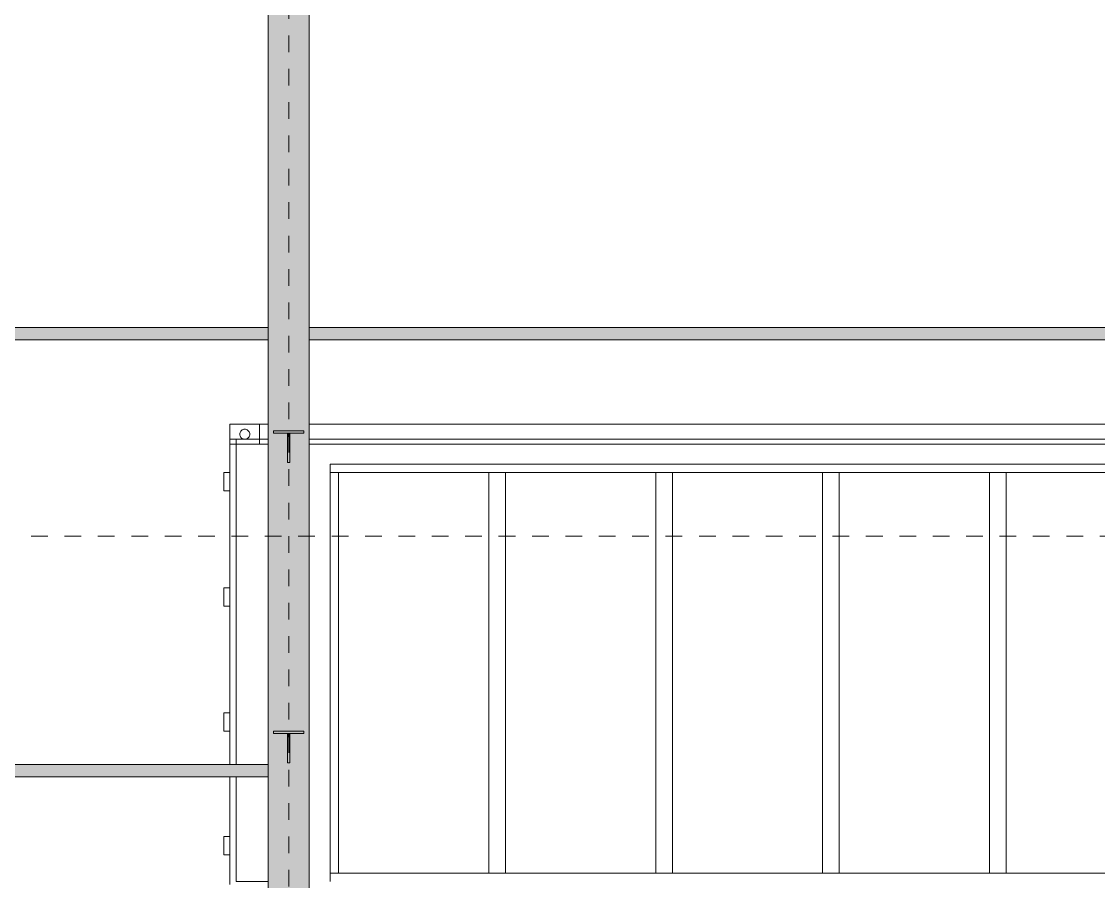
# Model space of a CAD drawing. Header units: metres. Extents: x -5 to 264, y -2 to 18.
# Drawn here: x 4.4 to 10.85, y 2.93 to 8.08 of the extents above; entities that cross this region are included whole.
import ezdxf

# ---------------------------------------------------------------- set-up
doc = ezdxf.new("R2010")
doc.units = ezdxf.units.M
doc.linetypes.add('Center', pattern=[0.03, 0.012, -0.006, 0.006, -0.006])
doc.linetypes.add('Grid Line', pattern=[0.022225, 0.0127, -0.003175, 0.003175, -0.003175])
for name, color, linetype, lineweight in [('0-2', 7, 'Continuous', 5), ('A-GENM', 7, 'Continuous', 5), ('A-GLAZ-CWMG', 7, 'Continuous', 5)]:
    doc.layers.add(name, color=color, linetype=linetype, lineweight=lineweight)
for name, color, linetype, lineweight, true_color in [('A-FLOR-LEVL-2', 7, 'Center', 5, 0x0080c0), ('A-GENM-1', 7, 'Continuous', 9, 0xaaaaaa), ('A-GENM-2', 7, 'Continuous', 5, 0xe9e9e9), ('A-GLAZ-CWMG-1', 7, 'Continuous', 5, 0xe9e9e9), ('A-WALL-2', 7, 'Continuous', 9, 0xaaaaaa), ('S-GRID-3', 9, 'Grid Line', 5, 0x808080), ('S-STRS-1', 7, 'Continuous', 9, 0xaaaaaa)]:
    doc.layers.add(name, color=color, linetype=linetype, lineweight=lineweight, true_color=true_color)

# ---------------------------------------------------------------- blocks, each defined once
blk = doc.blocks.new('AL 33059 - AL 2-321030-CORTE A_A')
at = {"layer": 'A-WALL-2'}
blk.add_line((5.877, 2.93), (5.685, 2.93), dxfattribs=at)
blk = doc.blocks.new('AL 33059 - AL 33059-321027-CORTE A_A')
at = {"layer": 'A-WALL-2'}
for p, q in [((5.685, 5.58), (5.877, 5.58)), ((5.685, 3.6313), (5.685, 5.58)), ((6.123, 5.58), (11.877, 5.58)), ((6.248, 2.93), (6.248, 5.43)), ((6.248, 5.43), (11.248, 5.43)), ((5.685, 2.93), (5.685, 3.5563)), ((5.877, 2.93), (5.685, 2.93))]:
    blk.add_line(p, q, dxfattribs=at)
blk.add_blockref('AL 33059 - AL 2-321030-CORTE A_A', (0, 0))
blk = doc.blocks.new('J 08 33102 - J 08-321054-CORTE A_A')
at = {"layer": 'A-GENM-1'}
for p, q in [((11.248, 5.43), (6.248, 5.43)), ((6.248, 5.43), (6.248, 5.38)), ((6.248, 5.38), (6.248, 5.43)), ((6.248, 5.43), (11.248, 5.43)), ((11.248, 5.43), (11.248, 5.38)), ((11.248, 5.38), (11.248, 5.43)), ((6.248, 5.38), (6.298, 5.38)), ((6.248, 2.98), (6.248, 5.38)), ((6.298, 5.38), (6.248, 5.38)), ((6.248, 5.38), (6.248, 2.98)), ((6.248, 5.38), (6.298, 5.38)), ((6.298, 5.38), (6.248, 5.38)), ((6.298, 5.38), (6.298, 2.98)), ((6.298, 2.98), (6.298, 5.38)), ((6.298, 5.38), (7.198, 5.38)), ((7.198, 5.38), (6.298, 5.38)), ((7.198, 5.38), (7.298, 5.38)), ((7.298, 5.38), (7.198, 5.38)), ((7.198, 5.38), (7.298, 5.38)), ((7.298, 5.38), (7.198, 5.38)), ((7.198, 5.38), (7.198, 2.98)), ((7.198, 2.98), (7.198, 5.38)), ((7.298, 5.38), (8.198, 5.38)), ((8.198, 5.38), (7.298, 5.38)), ((7.298, 5.38), (7.298, 2.98)), ((7.298, 2.98), (7.298, 5.38)), ((8.198, 5.38), (8.298, 5.38)), ((8.298, 5.38), (8.198, 5.38)), ((8.198, 5.38), (8.298, 5.38)), ((8.298, 5.38), (8.198, 5.38)), ((8.198, 5.38), (8.198, 2.98)), ((8.198, 2.98), (8.198, 5.38)), ((8.298, 5.38), (9.198, 5.38)), ((9.198, 5.38), (8.298, 5.38)), ((8.298, 5.38), (8.298, 2.98)), ((8.298, 2.98), (8.298, 5.38)), ((9.198, 5.38), (9.298, 5.38)), ((9.298, 5.38), (9.198, 5.38)), ((9.198, 5.38), (9.298, 5.38)), ((9.298, 5.38), (9.198, 5.38)), ((9.198, 5.38), (9.198, 2.98)), ((9.198, 2.98), (9.198, 5.38)), ((9.298, 5.38), (10.198, 5.38)), ((10.198, 5.38), (9.298, 5.38)), ((9.298, 5.38), (9.298, 2.98)), ((9.298, 2.98), (9.298, 5.38)), ((10.198, 5.38), (10.298, 5.38)), ((10.298, 5.38), (10.198, 5.38)), ((10.198, 5.38), (10.298, 5.38)), ((10.298, 5.38), (10.198, 5.38)), ((10.198, 5.38), (10.198, 2.98)), ((10.198, 2.98), (10.198, 5.38)), ((11.198, 5.38), (10.298, 5.38)), ((10.298, 5.38), (11.198, 5.38)), ((10.298, 5.38), (10.298, 2.98)), ((10.298, 2.98), (10.298, 5.38)), ((11.198, 2.98), (11.198, 5.38)), ((11.248, 5.38), (11.198, 5.38)), ((11.198, 5.38), (11.198, 2.98)), ((11.198, 5.38), (11.248, 5.38)), ((11.248, 5.38), (11.198, 5.38)), ((11.198, 5.38), (11.248, 5.38)), ((11.248, 5.38), (11.248, 2.98)), ((11.248, 2.98), (11.248, 5.38)), ((6.248, 2.98), (6.298, 2.98)), ((6.298, 2.98), (6.248, 2.98)), ((6.298, 2.98), (6.248, 2.98)), ((6.248, 2.98), (6.248, 2.93)), ((6.248, 2.93), (6.248, 2.98)), ((6.248, 2.98), (6.298, 2.98)), ((7.198, 2.98), (6.298, 2.98)), ((6.298, 2.98), (7.198, 2.98)), ((7.298, 2.98), (7.198, 2.98)), ((7.198, 2.98), (7.298, 2.98)), ((7.298, 2.98), (7.198, 2.98)), ((7.198, 2.98), (7.298, 2.98)), ((8.198, 2.98), (7.298, 2.98)), ((7.298, 2.98), (8.198, 2.98)), ((8.298, 2.98), (8.198, 2.98)), ((8.198, 2.98), (8.298, 2.98)), ((8.298, 2.98), (8.198, 2.98)), ((8.198, 2.98), (8.298, 2.98)), ((9.198, 2.98), (8.298, 2.98)), ((8.298, 2.98), (9.198, 2.98)), ((9.298, 2.98), (9.198, 2.98)), ((9.198, 2.98), (9.298, 2.98)), ((9.298, 2.98), (9.198, 2.98)), ((9.198, 2.98), (9.298, 2.98)), ((9.298, 2.98), (10.198, 2.98)), ((10.198, 2.98), (9.298, 2.98)), ((10.198, 2.98), (10.298, 2.98)), ((10.298, 2.98), (10.198, 2.98)), ((10.298, 2.98), (10.198, 2.98)), ((10.198, 2.98), (10.298, 2.98)), ((10.298, 2.98), (11.198, 2.98)), ((11.198, 2.98), (10.298, 2.98)), ((11.248, 2.98), (11.198, 2.98)), ((11.198, 2.98), (11.248, 2.98)), ((11.248, 2.98), (11.198, 2.98)), ((11.198, 2.98), (11.248, 2.98)), ((11.248, 2.93), (11.248, 2.98)), ((11.248, 2.98), (11.248, 2.93))]:
    blk.add_line(p, q, dxfattribs=at)
blk = doc.blocks.new('J 08 33102 - J 08 33102-321058-CORTE A_A')
blk.add_blockref('J 08 33102 - J 08-321054-CORTE A_A', (0, 0))
blk = doc.blocks.new('Viga-004 35597 - Viga-004 35597-329579-CORTE A_A')
at = {"layer": 'A-GENM-1'}
for p, q in [((5.6113, 4.58), (5.6113, 4.69)), ((5.648, 4.69), (5.6113, 4.69)), ((5.648, 4.58), (5.6113, 4.58))]:
    blk.add_line(p, q, dxfattribs=at)
blk = doc.blocks.new('Viga-004 35601 - Viga-004 35601-329593-CORTE A_A')
at = {"layer": 'A-GENM-1'}
for p, q in [((5.6113, 3.83), (5.6113, 3.94)), ((5.648, 3.94), (5.6113, 3.94)), ((5.648, 3.83), (5.6113, 3.83))]:
    blk.add_line(p, q, dxfattribs=at)
blk = doc.blocks.new('Viga-004 35605 - Viga-004 35605-329607-CORTE A_A')
at = {"layer": 'A-GENM-1'}
for p, q in [((5.6113, 3.09), (5.6113, 3.2)), ((5.648, 3.2), (5.6113, 3.2)), ((5.648, 3.09), (5.6113, 3.09))]:
    blk.add_line(p, q, dxfattribs=at)
blk = doc.blocks.new('Viga-004 35609 - Viga-004 35609-329621-CORTE A_A')
at = {"layer": 'A-GENM-1'}
for p, q in [((5.6113, 5.27), (5.6113, 5.38)), ((5.648, 5.38), (5.6113, 5.38)), ((5.648, 5.27), (5.6113, 5.27))]:
    blk.add_line(p, q, dxfattribs=at)
blk = doc.blocks.new('CONTAINER 36336 - CONTAINER-332102-CORTE A_A')
at = {"layer": 'S-STRS-1'}
for p, q in [((5.648, 5.55), (5.648, 5.67)), ((5.648, 5.67), (5.826, 5.67)), ((5.648, 5.67), (5.648, 5.55)), ((5.826, 5.67), (5.648, 5.67)), ((5.707, 5.61), (5.7075, 5.6152)), ((5.7075, 5.6152), (5.707, 5.61)), ((5.7075, 5.6152), (5.7088, 5.6203)), ((5.7075, 5.6152), (5.7088, 5.6203)), ((5.7088, 5.6203), (5.711, 5.625)), ((5.711, 5.625), (5.7088, 5.6203)), ((5.711, 5.625), (5.714, 5.6293)), ((5.711, 5.625), (5.714, 5.6293)), ((5.714, 5.6293), (5.7177, 5.633)), ((5.714, 5.6293), (5.7177, 5.633)), ((5.7177, 5.633), (5.722, 5.636)), ((5.722, 5.636), (5.7177, 5.633)), ((5.722, 5.636), (5.7267, 5.6382)), ((5.7267, 5.6382), (5.722, 5.636)), ((5.7267, 5.6382), (5.7318, 5.6395)), ((5.7318, 5.6395), (5.7267, 5.6382)), ((5.737, 5.64), (5.7318, 5.6395)), ((5.7318, 5.6395), (5.737, 5.64)), ((5.7422, 5.6395), (5.737, 5.64)), ((5.737, 5.64), (5.7422, 5.6395)), ((5.7422, 5.6395), (5.7473, 5.6382)), ((5.7422, 5.6395), (5.7473, 5.6382)), ((5.7473, 5.6382), (5.752, 5.636)), ((5.7473, 5.6382), (5.752, 5.636)), ((5.752, 5.636), (5.7563, 5.633)), ((5.752, 5.636), (5.7563, 5.633)), ((5.7563, 5.633), (5.76, 5.6293)), ((5.7563, 5.633), (5.76, 5.6293)), ((5.76, 5.6293), (5.763, 5.625)), ((5.76, 5.6293), (5.763, 5.625)), ((5.763, 5.625), (5.7652, 5.6203)), ((5.763, 5.625), (5.7652, 5.6203)), ((5.7652, 5.6203), (5.7665, 5.6152)), ((5.7652, 5.6203), (5.7665, 5.6152)), ((5.7665, 5.6152), (5.767, 5.61)), ((5.767, 5.61), (5.7665, 5.6152)), ((5.826, 5.67), (5.826, 5.55)), ((5.826, 5.55), (5.826, 5.67)), ((5.826, 5.55), (5.648, 5.55)), ((5.648, 5.55), (5.826, 5.55)), ((5.7075, 5.6048), (5.707, 5.61)), ((5.707, 5.61), (5.7075, 5.6048)), ((5.7088, 5.5997), (5.7075, 5.6048)), ((5.7075, 5.6048), (5.7088, 5.5997)), ((5.711, 5.595), (5.7088, 5.5997)), ((5.711, 5.595), (5.7088, 5.5997)), ((5.714, 5.5907), (5.711, 5.595)), ((5.714, 5.5907), (5.711, 5.595)), ((5.7177, 5.587), (5.714, 5.5907)), ((5.714, 5.5907), (5.7177, 5.587)), ((5.722, 5.584), (5.7177, 5.587)), ((5.722, 5.584), (5.7177, 5.587)), ((5.7267, 5.5818), (5.722, 5.584)), ((5.7267, 5.5818), (5.722, 5.584)), ((5.7318, 5.5805), (5.7267, 5.5818)), ((5.7318, 5.5805), (5.7267, 5.5818)), ((5.7318, 5.5805), (5.737, 5.58)), ((5.737, 5.58), (5.7318, 5.5805)), ((5.737, 5.58), (5.7422, 5.5805)), ((5.7422, 5.5805), (5.737, 5.58)), ((5.7473, 5.5818), (5.7422, 5.5805)), ((5.7422, 5.5805), (5.7473, 5.5818)), ((5.752, 5.584), (5.7473, 5.5818)), ((5.7473, 5.5818), (5.752, 5.584)), ((5.7563, 5.587), (5.752, 5.584)), ((5.752, 5.584), (5.7563, 5.587)), ((5.76, 5.5907), (5.7563, 5.587)), ((5.7563, 5.587), (5.76, 5.5907)), ((5.763, 5.595), (5.76, 5.5907)), ((5.76, 5.5907), (5.763, 5.595)), ((5.7652, 5.5997), (5.763, 5.595)), ((5.763, 5.595), (5.7652, 5.5997)), ((5.7665, 5.6048), (5.7652, 5.5997)), ((5.7652, 5.5997), (5.7665, 5.6048)), ((5.767, 5.61), (5.7665, 5.6048)), ((5.767, 5.61), (5.7665, 5.6048))]:
    blk.add_line(p, q, dxfattribs=at)
blk = doc.blocks.new('CONTAINER 36336 - CONTAINER 36336-332106-CORTE A_A')
blk.add_blockref('CONTAINER 36336 - CONTAINER-332102-CORTE A_A', (0, 0))
blk = doc.blocks.new('CONTAINER-R01_rvt-1-CORTE A_A')
at = {"layer": 'A-WALL-2'}
for p, q in [((5.877, 5.67), (5.826, 5.67)), ((5.826, 5.67), (5.826, 5.55)), ((11.877, 5.67), (6.123, 5.67)), ((5.877, 5.58), (5.648, 5.58)), ((5.648, 5.58), (5.648, 3.6313)), ((5.826, 5.55), (5.877, 5.55)), ((6.123, 5.55), (11.877, 5.55)), ((5.648, 3.5563), (5.648, 2.912))]:
    blk.add_line(p, q, dxfattribs=at)
at = {"layer": 'A-GENM-1'}
for name in ['J 08 33102 - J 08 33102-321058-CORTE A_A', 'Viga-004 35609 - Viga-004 35609-329621-CORTE A_A', 'Viga-004 35597 - Viga-004 35597-329579-CORTE A_A', 'Viga-004 35601 - Viga-004 35601-329593-CORTE A_A', 'Viga-004 35605 - Viga-004 35605-329607-CORTE A_A']:
    blk.add_blockref(name, (0, 0), dxfattribs=at)
at = {"layer": 'A-WALL-2'}
blk.add_blockref('AL 33059 - AL 33059-321027-CORTE A_A', (0, 0), dxfattribs=at)
at = {"layer": 'S-STRS-1'}
blk.add_blockref('CONTAINER 36336 - CONTAINER 36336-332106-CORTE A_A', (0, 0), dxfattribs=at)
blk = doc.blocks.new('PILAR - PILAR-V1-CORTE A_A')
at = {"layer": 'A-GENM-2'}
h = blk.add_hatch(color=256, dxfattribs=at)
h.paths.add_polyline_path([(5.877, 0.055), (6.123, 0.055), (6.123, 9.645), (5.877, 9.645), (5.877, 0.0658)])
h.paths.add_polyline_path([(5.9937, 1.84), (5.9935, 2.0173), (5.91, 2.0173), (5.91, 2.03), (6.09, 2.03), (6.09, 2.0173), (6.0063, 2.0173), (6.0063, 1.84), (5.9941, 1.84)])
h.paths.add_polyline_path([(5.9937, 3.64), (5.9937, 3.8173), (5.91, 3.8173), (5.91, 3.83), (6.09, 3.83), (6.09, 3.8173), (6.0063, 3.8173), (6.0063, 3.64), (6, 3.64)])
h.paths.add_polyline_path([(5.9937, 5.44), (5.9937, 5.6173), (5.91, 5.6173), (5.91, 5.63), (6.09, 5.63), (6.09, 5.6173), (6.0063, 5.6173), (6.0063, 5.44), (6, 5.44)])
for points in [[(5.9937, 5.6173), (6.09, 5.6173), (6.09, 5.63), (5.91, 5.63), (5.91, 5.6173), (5.9894, 5.6173)], [(6.0063, 5.6173), (5.9937, 5.6173), (5.9937, 5.5973), (6.0063, 5.5973)], [(5.9937, 5.44), (6.0063, 5.44), (6.0063, 5.5973), (5.9937, 5.5973), (5.9937, 5.4667)], [(5.9937, 3.8173), (6.09, 3.8173), (6.09, 3.83), (5.91, 3.83), (5.91, 3.8173), (5.9894, 3.8173)], [(6.0063, 3.8173), (5.9937, 3.8173), (5.9937, 3.7973), (6.0063, 3.7973)], [(5.9937, 3.64), (6.0063, 3.64), (6.0063, 3.7973), (5.9937, 3.7973), (5.9937, 3.7307)]]:
    blk.add_hatch(color=256, dxfattribs=at).paths.add_polyline_path(points)
at = {"layer": 'A-GENM'}
for p, q in [((5.877, 9.645), (5.877, 0.055)), ((6.123, 0.055), (6.123, 9.645)), ((5.91, 5.63), (6.09, 5.63)), ((5.91, 5.63), (5.91, 5.6173)), ((6.09, 5.6173), (5.91, 5.6173)), ((5.9937, 5.5973), (5.9937, 5.6173)), ((5.9937, 5.6173), (6.0063, 5.6173)), ((6.0063, 5.6173), (6.0063, 5.5973)), ((6.09, 5.6173), (6.09, 5.63)), ((5.9937, 5.44), (5.9937, 5.5973)), ((6.0063, 5.5973), (5.9937, 5.5973)), ((6.0063, 5.5973), (6.0063, 5.44)), ((5.9937, 5.44), (6.0063, 5.44)), ((5.91, 3.83), (6.09, 3.83)), ((5.91, 3.83), (5.91, 3.8173)), ((6.09, 3.8173), (5.91, 3.8173)), ((5.9937, 3.7973), (5.9937, 3.8173)), ((5.9937, 3.8173), (6.0063, 3.8173)), ((6.0063, 3.8173), (6.0063, 3.7973)), ((6.09, 3.8173), (6.09, 3.83)), ((5.9937, 3.64), (5.9937, 3.7973)), ((6.0063, 3.7973), (5.9937, 3.7973)), ((6.0063, 3.7973), (6.0063, 3.64)), ((5.9937, 3.64), (6.0063, 3.64))]:
    blk.add_line(p, q, dxfattribs=at)
blk = doc.blocks.new('Rectangular Mullion - Perfil C 200 RETO-4760730-CORTE A_A')
at = {"layer": 'A-GLAZ-CWMG-1'}
h = blk.add_hatch(color=256, dxfattribs=at)
h.paths.add_polyline_path([(5.877, 3.5563), (5.877, 3.6313), (0.123, 3.6313), (0.123, 3.5563), (5.7775, 3.5563)])
h.paths.add_polyline_path([(-0.223, 3.5563), (-0.218, 3.5563), (-0.218, 3.6313), (-0.223, 3.6313)])
h.paths.add_polyline_path([(-0.1554, 3.5563), (-0.123, 3.5563), (-0.123, 3.6313), (-0.168, 3.6313), (-0.168, 3.5563)])
at = {"layer": 'A-GLAZ-CWMG'}
for p, q in [((-0.218, 3.6313), (-0.223, 3.6313)), ((-0.123, 3.6313), (-0.168, 3.6313)), ((5.877, 3.6313), (0.123, 3.6313)), ((-0.218, 3.5563), (-0.223, 3.5563)), ((-0.123, 3.5563), (-0.168, 3.5563)), ((5.877, 3.5563), (0.123, 3.5563))]:
    blk.add_line(p, q, dxfattribs=at)
blk = doc.blocks.new('Rectangular Mullion - Perfil C 200 RETO-4760731-CORTE A_A')
at = {"layer": 'A-GLAZ-CWMG-1'}
h = blk.add_hatch(color=256, dxfattribs=at)
h.paths.add_polyline_path([(8.1083, 6.1751), (11.877, 6.1751), (11.877, 6.2501), (6.123, 6.2501), (6.123, 6.1751), (7.6845, 6.1751)])
h.paths.add_polyline_path([(-0.3673, 6.1751), (-0.123, 6.1751), (-0.123, 6.2501), (-0.3866, 6.2501), (-0.3866, 6.1751)])
h.paths.add_polyline_path([(17.85, 6.1751), (17.85, 6.2501), (12.123, 6.2501), (12.123, 6.1751), (17.4314, 6.1751)])
h.paths.add_polyline_path([(0.123, 6.1751), (5.877, 6.1751), (5.877, 6.2501), (0.123, 6.2501), (0.123, 6.2383)])
at = {"layer": 'A-GLAZ-CWMG'}
for p, q in [((5.877, 6.2501), (0.123, 6.2501)), ((11.877, 6.2501), (6.123, 6.2501)), ((5.877, 6.1751), (0.123, 6.1751)), ((11.877, 6.1751), (6.123, 6.1751))]:
    blk.add_line(p, q, dxfattribs=at)

msp = doc.modelspace()

# ---------------------------------------------------------------- linework, layer by layer
at = {"layer": 'A-FLOR-LEVL-2'}
msp.add_line((-0.5424, 5), (104.3449, 5), dxfattribs=at)
at = {"layer": 'S-GRID-3'}
msp.add_line((6, 0.1), (6, 17.0155), dxfattribs=at)

# ---------------------------------------------------------------- block references
at = {"layer": '0-2'}
msp.add_blockref('CONTAINER-R01_rvt-1-CORTE A_A', (0, 0), dxfattribs=at)
at = {"layer": 'A-GENM'}
msp.add_blockref('PILAR - PILAR-V1-CORTE A_A', (0, 0), dxfattribs=at)
at = {"layer": 'A-GLAZ-CWMG'}
for name in ['Rectangular Mullion - Perfil C 200 RETO-4760731-CORTE A_A', 'Rectangular Mullion - Perfil C 200 RETO-4760730-CORTE A_A']:
    msp.add_blockref(name, (0, 0), dxfattribs=at)

doc.saveas('drawing.dxf')
